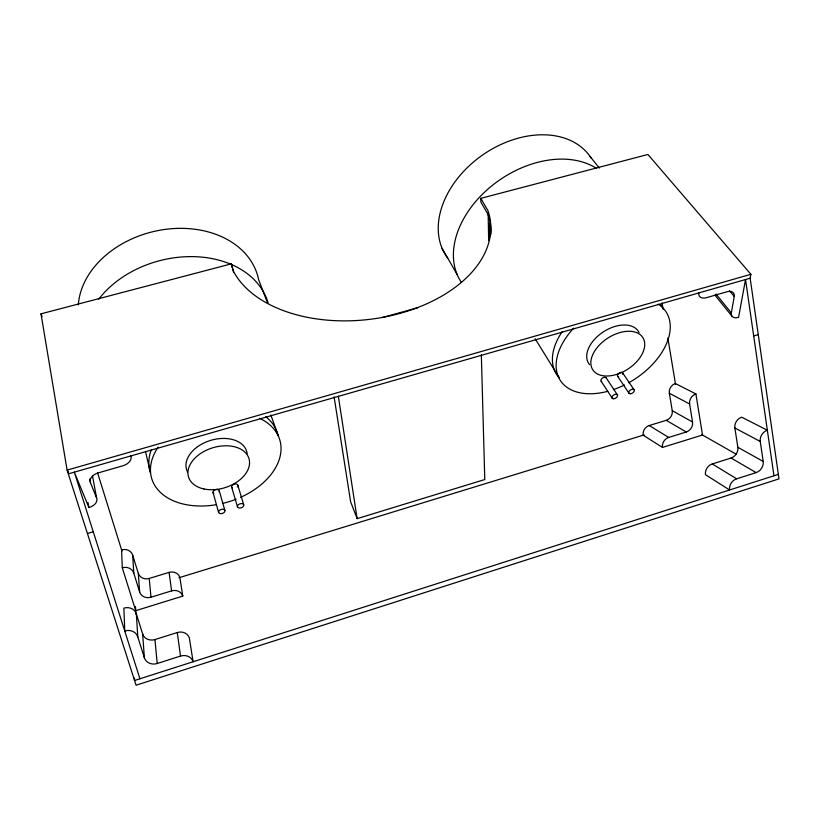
<?xml version="1.0" encoding="UTF-8"?>
<svg xmlns="http://www.w3.org/2000/svg" width="820" height="820" viewBox="0 0 820 820"><rect width="100%" height="100%" fill="white"/><g stroke="black" fill="none" stroke-linecap="round" stroke-linejoin="round"><path stroke-width="1.23" d="M773.947 475.774L745.524 279.528L738.574 317.371A9.778 5.719 -36.1 0 1 731.337 312.933L734.248 296.481L729.492 290.721M480.807 198.348L487.91 210.576A132.368 82.984 -6.6 0 1 393.415 315.075A132.368 82.984 -6.6 0 1 233.751 271.851L231.332 263.856L41 313.834L67.096 470.106L136.069 685.212L779 478.87L750.156 278.205L750.894 274.29L647.913 154.467L480.807 198.348L480.899 202.109L487.992 214.358A131.989 83.045 -6.6 0 1 490.821 234.592M778.354 474.37L134.562 680.497L134.429 677.955M157.204 663.503L180.492 656.082A10.424 9.225 -20.6 0 1 193.1 661.75L189.369 638.042A9.973 8.887 -20.1 0 0 177.284 632.527L154.959 639.559A10.086 8.999 -18.1 0 1 142.66 634.003L136.345 613.821A10.199 9.122 -16.1 0 0 123.871 608.132L124.763 630.99A10.66 9.471 -16.7 0 1 137.78 636.853L144.371 657.794A10.537 9.338 -18.7 0 0 157.204 663.503L154.959 639.559M736.647 478.808L756.122 472.607A9.358 7.964 -55.4 0 0 763.184 461.445L760.253 441.457A9.389 7.995 -56.8 0 1 767.356 430.223L741.7 417.195A9.02 7.749 -57 0 0 734.884 428.009L737.826 447.289A8.989 7.728 -55.6 0 1 731.061 458.031L712.252 463.956A8.969 7.718 -54.2 0 0 705.487 474.698L729.585 489.981A9.338 7.964 -54.1 0 1 736.647 478.808L712.252 463.956M182.778 596.099L135.72 610.685L122.293 567.778L121.596 549.882A9.03 8.2 -14.3 0 1 132.666 555.13L138.293 573.303L139.636 591.968A9.287 8.384 -16.9 0 0 150.993 597.226L171.605 590.871A9.194 8.292 -19 0 1 182.778 596.099L179.857 577.464A8.856 8.026 -18.4 0 0 169.084 572.37L149.23 578.438A8.938 8.108 -16.3 0 1 138.293 573.303M662.457 447.423L702.514 435.01L695.913 393.948L675.393 383.534A8.087 7.103 -57.5 0 0 669.335 393.241L672.256 410.676A8.056 7.083 -56.1 0 1 666.229 420.332L649.194 425.539A8.046 7.083 -54.6 0 0 643.167 435.205L662.457 447.423A8.333 7.277 -54.5 0 1 668.71 437.429L686.299 431.996A8.344 7.288 -55.9 0 0 692.551 422.013L689.62 404.004A8.374 7.308 -57.3 0 1 695.913 393.948M178.945 577.741L644.202 434.887M334.099 396.87L350.632 501.83L357.141 518.65L484.784 479.536L481.34 354.814M87.658 533.43L93.265 531.77M753.693 335.954L758.264 334.601M750.156 278.205L68.624 473.786L68.204 471.264M67.096 470.106L750.894 274.29M382.089 317.596L417.831 307.695M669.335 393.241L689.62 404.004M734.884 428.009L760.253 441.457M672.256 410.676L692.551 422.013M737.826 447.289L763.184 461.445M701.92 434.672L736.278 454.27M666.229 420.332L686.299 431.996M731.061 458.031L756.122 472.607M649.194 425.539L668.71 437.429M716.024 294.031L731.337 312.933M714.978 295.18L731.86 316.059M590.123 156.507L599.317 168.079M622.636 372.864L634.034 389.715M617.696 376.38L629.012 393.262M606.113 377.753L617.286 394.727M601.173 381.279L612.263 398.274M535.173 338.752L559.353 377.948A62.679 39.452 -33 0 1 562.192 331.659M442.113 248.378L457.119 274.454M92.455 475.723L96.627 498.078A10.855 6.96 -11.9 0 1 88.919 507.559L74.333 472.146L139.923 678.775M89.759 478.931L90.446 482.662L96.627 498.078M41 313.834L42.066 316.592M267.474 302.805L258.597 279.558A91.891 69.659 -14 0 0 164.482 229.497A91.891 69.659 -14 0 0 78.31 304.896M270.877 414.971L278.052 435.522A66.502 44.505 -16.8 0 0 265.803 416.755M97.549 472.761L121.954 551.03M132.666 555.13L133.803 573.17L139.636 591.968M232.511 268.724L233.546 272.148M237.81 485.245L243.735 504.874A3.27 2.081 -17.9 0 1 239.491 508.021A3.27 2.081 -17.9 0 1 238.579 504.536A3.27 2.081 -17.9 0 1 243.735 504.874M231.629 487.07L237.472 506.75M219.247 490.739L224.905 510.511A3.29 2.091 -17.2 0 1 220.662 513.658A3.29 2.091 -17.2 0 1 219.688 510.173A3.29 2.091 -17.2 0 1 224.905 510.511M213.046 492.574L218.602 512.397M145.499 451.492L150.429 472.566A66.502 44.505 -16.8 0 1 151.474 449.462M231.332 263.856L232.162 267.576M88.027 502.578L88.919 507.559M662.058 302.918L663.093 309.191M667.87 338.024L675.547 384.416M338.311 396.091L357.141 518.65M169.084 572.37L171.605 590.871M177.284 632.527L180.492 656.082M149.23 578.438L150.993 597.226M142.66 634.003L144.371 657.794M136.345 613.821L137.78 636.853M135.474 606.585L135.935 614.18M489.355 223.255L489.622 237.175M488.125 212.892L488.669 240.67M90.446 482.662A10.947 7.154 -12.2 0 1 98.318 472.873L122.846 465.801A10.998 7.318 -12.8 0 0 130.882 455.92M698.773 292.945A10.055 6.099 -36.3 0 0 706.471 297.67L726.838 291.807A9.932 5.914 -36.3 0 1 734.248 296.481M660.848 304.886A62.679 39.452 -33 0 1 662.14 306.803M658.234 304.189A63.017 39.401 -32.9 0 1 628.755 382.745M624.471 384.99A63.017 39.401 -32.9 0 1 613.462 389.582M607.784 391.304A63.017 39.401 -32.9 0 1 559.291 378.727A63.017 39.401 -32.9 0 1 573.703 328.143M589.59 364.674A29.592 18.491 -32.9 0 1 603.376 331.854A29.592 18.491 -32.9 0 1 639.057 332.561M601.583 381.577A3.044 1.865 -31.8 0 1 602.393 378.102A3.044 1.865 -31.8 0 1 606.349 378.184M620.351 372.516A3.044 1.855 -32.3 0 1 622.769 374.381M618.639 376.851A3.044 1.855 -32.3 0 1 618.352 373.705M618.946 373.202A3.044 1.855 -32.3 0 1 619.633 372.792M447.751 258.238A87.494 63.037 -35 0 1 482.765 154.877A87.494 63.037 -35 0 1 591.435 158.486M461.291 282.264A89.769 63.068 -34.5 0 1 489.704 187.575A89.769 63.068 -34.5 0 1 596.109 168.161M259.54 418.292A66.881 44.485 -16.9 0 1 240.557 497.34M236.139 499.195A66.881 44.485 -16.9 0 1 222.404 503.47M216.5 504.669A66.881 44.485 -16.9 0 1 158.209 447.054M187.534 471.91A31.406 20.879 -16.9 0 1 210.535 440.422A31.406 20.879 -16.9 0 1 247.168 453.788M213.753 493.455A3.239 2.091 -16.9 0 1 213.712 490.698A3.239 2.091 -16.9 0 1 217.71 489.519A3.239 2.091 -16.9 0 1 219.124 491.867M232.316 487.961A3.218 2.091 -17.7 0 1 232.511 485.03A3.218 2.091 -17.7 0 1 236.734 484.159A3.218 2.091 -17.7 0 1 237.277 486.936M98.769 299.177A94.392 69.895 -14.7 0 1 193.489 256.639A94.392 69.895 -14.7 0 1 268.099 302.795M122.293 567.778A9.389 8.487 -14.9 0 1 133.803 573.17M611.843 375.56A29.766 18.46 -32.8 0 0 643.515 338.783A29.766 18.46 -32.8 0 0 598.016 346.542A29.766 18.46 -32.8 0 0 611.843 375.56M630.601 393.733A3.085 1.845 -32.1 0 0 634.26 390.135A3.085 1.845 -32.1 0 0 629.698 390.576A3.085 1.845 -32.1 0 0 630.601 393.733M613.872 398.745A3.085 1.855 -31.6 0 0 617.521 395.148A3.085 1.855 -31.6 0 0 612.929 395.599A3.085 1.855 -31.6 0 0 613.872 398.745M203.954 488.966A31.59 20.859 -17 0 0 249.557 462.152A31.59 20.859 -17 0 0 202.724 452.148A31.59 20.859 -17 0 0 203.954 488.966"/></g></svg>
